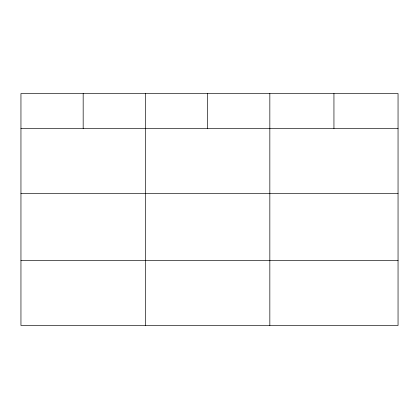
<?xml version="1.0" encoding="UTF-8"?>
<svg xmlns="http://www.w3.org/2000/svg" width="419" height="419" viewBox="0 0 419 419"><rect width="100%" height="100%" fill="white"/><g stroke="black" fill="none" stroke-linecap="round" stroke-linejoin="round"><path stroke-width="0.63" d="M398.05 193.494L398.05 93.537L20.95 93.537L20.95 325.463L398.05 325.463L398.05 193.494L20.95 193.494M20.95 128.497L398.05 128.497M20.95 260.461L398.05 260.461M333.943 93.537L333.943 128.497M269.836 93.537L269.836 325.463M207.615 93.537L207.615 128.497M145.393 93.537L145.393 325.463M83.172 93.537L83.172 128.497"/></g></svg>
